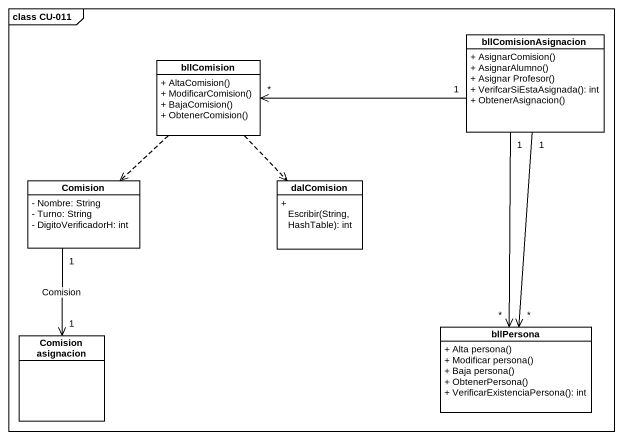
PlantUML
@startuml
mainframe class CU-011
hide circle
hide empty members
skinparam classAttributeIconSize 0
class bllComisionAsignacion {
  + AsignarComision()
  + AsignarAlumno()
  + Asignar Profesor()
  + VerifcarSiEstaAsignada(): int
  + ObtenerAsignacion()
}
class bllComision {
  + AltaComision()
  + ModificarComision()
  + BajaComision()
  + ObtenerComision()
}
class Comision {
  - Nombre: String
  - Turno: String
  - DigitoVerificadorH: int
}
class dalComision {
  + Escribir(String, HashTable): int
}
class "Comision asignacion" as Comision_asignacion
class bllPersona {
  + Alta persona()
  + Modificar persona()
  + Baja persona()
  + ObtenerPersona()
  + VerificarExistenciaPersona(): int
}
bllComisionAsignacion "1" -left-> "*" bllComision
bllComisionAsignacion "1" --> "*" bllPersona
bllComisionAsignacion "1" --> "*" bllPersona
bllComision ..> Comision
bllComision ..> dalComision
Comision "1" --> "1" Comision_asignacion : Comision
@enduml
